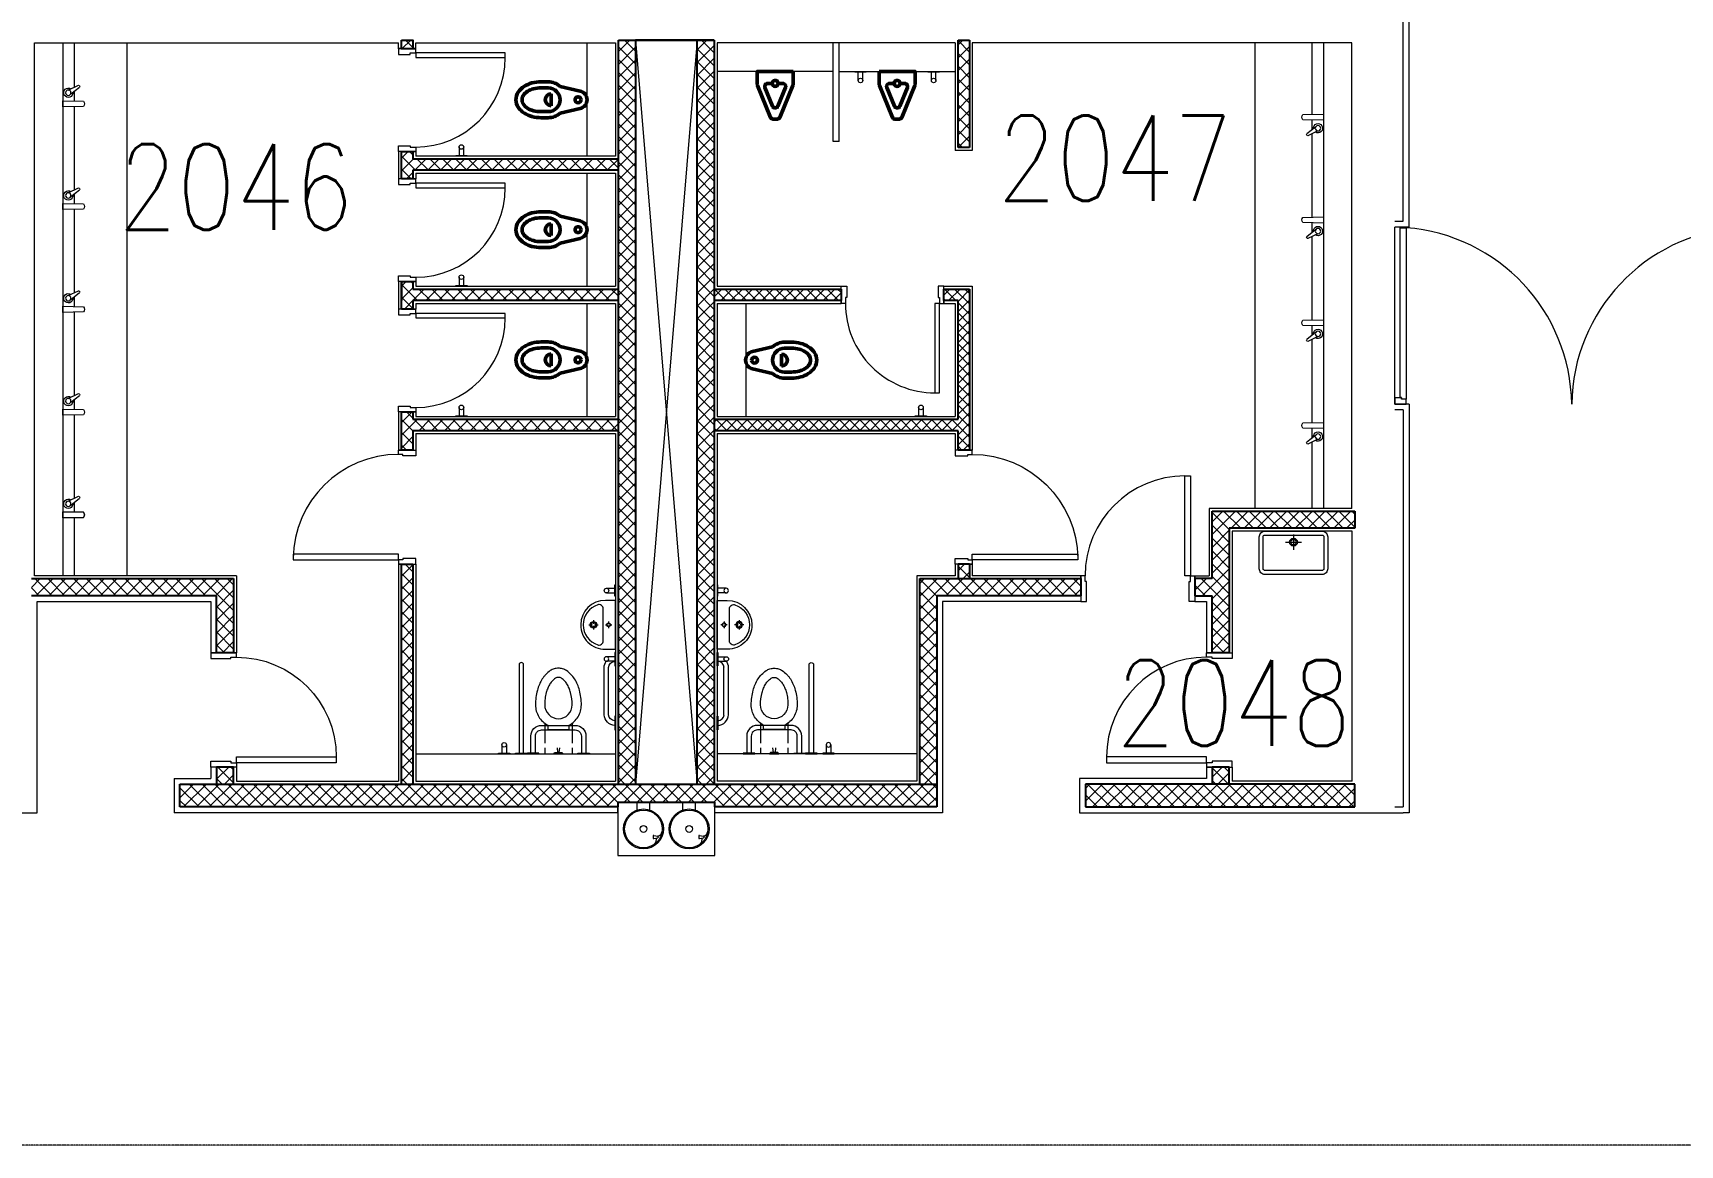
# Model space of a CAD drawing. Header units: inches. Extents: x 342932 to 557958, y 80625 to 242727.
# Drawn here: x 426280 to 440706, y 192477 to 202214 of the extents above; entities that cross this region are included whole.
import ezdxf
from ezdxf.enums import TextEntityAlignment as Align

# ---------------------------------------------------------------- set-up
doc = ezdxf.new("R2010")
doc.units = ezdxf.units.IN
doc.header["$MEASUREMENT"] = 0
doc.linetypes.add('First Floor$0$HIDDEN', pattern=[0.375, 0.25, -0.125])
for name, color, linetype, lineweight in [('First Floor$0$A-G22-M-Overhead-Floors', 251, 'First Floor$0$HIDDEN', 5), ('First Floor$0$A-G250-M-Walls-Blockwork', 7, 'Continuous', 25), ('First Floor$0$A-G252-H-Internal-Walls', 251, 'Continuous', 9), ('First Floor$0$A-G312-M-Wall-Finish-Plaster', 7, 'Continuous', 15), ('First Floor$0$A-G322-M-Door', 251, 'Continuous', 15), ('First Floor$0$A-G44-G-Fittings-Sanitary', 251, 'Continuous', 15), ('First Floor$0$A-Z036-G-Void-Symbology', 251, 'Continuous', 9), ('First Floor$0$Z-Z001-S-Room-Name-Identification-250', 7, 'Continuous', 15)]:
    doc.layers.add(name, color=color, linetype=linetype, lineweight=lineweight)
doc.styles.add('First Floor$0$Tag-RomanS', font='romans.shx', dxfattribs={"width": 0.8})
pattern_1 = [(45, (361382.11, 239676.52), (-56.1266, 56.1266), []), (135, (361382.11, 239676.52), (-56.1266, -56.1266), [])]
pattern_2 = [(45, (272417.11, 209601.52), (-56.1266, 56.1266), []), (135, (272417.11, 209601.52), (-56.1266, -56.1266), [])]
pattern_3 = [(45, (361382.11, 239686.5), (-56.1266, 56.1266), []), (135, (361382.11, 239686.5), (-56.1266, -56.1266), [])]

# ---------------------------------------------------------------- blocks, each defined once
blk = doc.blocks.new('First Floor$0$Faucet-Top')
blk.add_lwpolyline([(-181, 23), (0, 27), (0, -27), (-181, -23, -0.29963), (-181, 23)], format="xyb")
blk = doc.blocks.new('First Floor$0$Wall Mounted WC-Top')
at = {"lineweight": 50}
for p, q in [((-52, 313), (52, 313)), ((-117, 235), (-76, 61)), ((117, 235), (76, 61))]:
    blk.add_line(p, q, dxfattribs=at)
blk.add_lwpolyline([(117, 235, 0.184483), (157, 340), (157, 402, 0.063415), (147, 482, 0.076468), (118, 548, 0.107136), (66, 602, 0.147373), (0, 622, 0.147373), (-66, 602, 0.107136), (-118, 548, 0.076468), (-147, 482, 0.063415), (-157, 402), (-157, 340, 0.184483), (-117, 235)], format="xyb", dxfattribs=at)
blk.add_lwpolyline([(104, 340), (104, 402, 0.063415), (96, 469, 0.076468), (74, 520, 0.107136), (37, 558, 0.147373), (0, 569, 0.147373), (-37, 558, 0.107136), (-74, 520, 0.076468), (-96, 469, 0.063415), (-104, 402), (-104, 340, 1)], format="xyb", close=True, dxfattribs=at)
blk.add_circle((0, 78), 26.1, dxfattribs=at)
for centre, radius, start, end in [((0, 313), 52.2, 360, 180), ((0, 78), 78.4, 193.0653, 346.9347)]:
    blk.add_arc(centre, radius, start, end, dxfattribs=at)
blk = doc.blocks.new('First Floor$0$Grab Bar-Top')
for p, q in [((-20, 79), (-20, 5)), ((20, 79), (20, 5))]:
    blk.add_line(p, q)
blk.add_lwpolyline([(-50, 5), (50, 5), (50, 0), (-50, 0)], close=True)
blk.add_circle((0, 79, 0), 20.1)
blk = doc.blocks.new('First Floor$0$Hand Rail-Top')
blk.add_lwpolyline([(20, 5), (20, 780, 1), (-20, 780), (-20, 5)], format="xyb")
blk.add_lwpolyline([(50, 0), (-50, 0), (-50, 5), (50, 5)], close=True)
blk = doc.blocks.new('First Floor$0$WC1-Top')
for p, q in [((-120, 268), (-120, 94)), ((120, 268), (120, 94)), ((-120, 54), (-120, 0)), ((-11, 54), (-7, 13)), ((7, 13), (11, 54)), ((120, 54), (120, 0))]:
    blk.add_line(p, q)
at = {"elevation": 0}
for points in [[(-94, 251), (-94, 215), (94, 215), (94, 251, 0.136498), (172, 325, 0.136498), (201, 429, 0.031676), (197, 494, 0.031676), (184, 557, 0.038178), (167, 608, 0.038178), (142, 656, 0.053416), (110, 696, 0.053415), (71, 729, 0.073292), (37, 745, 0.0875), (0, 750, 0.07329), (-37, 745, 0.073292), (-71, 729, 0.053415), (-110, 696, 0.026689), (-127, 677, 0.026689), (-142, 656, 0.038178), (-167, 608, 0.038178), (-184, 557, 0.031676), (-197, 494, 0.031676), (-201, 429, 0.136498), (-172, 325, 0.136498), (-94, 251, 0.999995)], [(0, 308, 0.414214), (120, 429, 0.063415), (107, 537, 0.038178), (93, 576, 0.038178), (74, 613, 0.053415), (53, 640, 0.053415), (27, 662, 0.073291), (14, 668, 0.07329), (0, 670, 0.073292), (-14, 668, 0.07329), (-27, 662, 0.053417), (-53, 640, 0.053413), (-74, 613, 0.03818), (-93, 576, 0.038176), (-107, 537, 0.031678), (-117, 483, 0.031674), (-120, 429, 0.414216), (0, 308, -0.000002)]]:
    blk.add_lwpolyline(points, format="xyb", dxfattribs=at)
for points in [[(-241, 5), (-241, 156, -0.198912), (-214, 223, -0.198912), (-147, 250), (147, 250, -0.198912), (214, 223, -0.198912), (241, 156), (241, 5)], [(-201, 5), (-201, 156, -0.198912), (-185, 194, -0.198912), (-147, 210), (147, 210, -0.198912), (185, 194, -0.198912), (201, 156), (201, 5)]]:
    blk.add_lwpolyline(points, format="xyb")
for points in [[(-171, 5), (-271, 5), (-271, 0), (-171, 0)], [(-33, 13), (33, 13), (40, 0), (-40, 0)], [(171, 5), (271, 5), (271, 0), (171, 0)]]:
    blk.add_lwpolyline(points, close=True)
blk = doc.blocks.new('First Floor$0$Janitor Sink1-Top')
for points in [[(-250, 379), (250, 379, -0.414214), (300, 329), (300, 50, -0.414214), (250, 0), (-250, 0, -0.414214), (-300, 50), (-300, 329, -0.414214)], [(-250, 344), (250, 344, -0.414214), (266, 329), (266, 50, -0.414214), (250, 34), (-250, 34, -0.414214), (-266, 50), (-266, 329, -0.414214)]]:
    blk.add_lwpolyline(points, format="xyb", close=True)
for points in [[(0, 28), (0, 164)], [(70, 96), (-70, 96)]]:
    blk.add_lwpolyline(points)
at = {"ltscale": 0.02}
for radius in [34.6, 25.4]:
    blk.add_circle((0, 96), radius, dxfattribs=at)
blk = doc.blocks.new('First Floor$0$WB-Top')
for p, q in [((-10, 193), (-40, 193)), ((0, 233), (0, 203)), ((0, 184), (0, 153)), ((40, 193), (10, 193)), ((-6, 61), (-29, 61)), ((0, 89), (0, 66)), ((0, 54), (0, 32)), ((28, 61), (6, 61))]:
    blk.add_line(p, q)
at = {"ltscale": 0.02}
for points in [[(-214, 0), (214, 0), (214, 89, 0.411647), (0, 305, 0.42194), (-214, 89), (-214, 0)], [(-142, 108), (142, 108, 0.239095), (170, 122, 0.159338), (177, 143, 0.07683), (176, 154, 0.326978), (0, 283, 0.326978), (-176, 154, 0.07683), (-177, 143, 0.159338), (-170, 122, 0.239095), (-142, 108)]]:
    blk.add_lwpolyline(points, format="xyb", dxfattribs=at)
for centre, radius in [((0, 193), 28.7), ((0, 193), 20), ((0, 61), 17.2)]:
    blk.add_circle(centre, radius)
blk = doc.blocks.new('First Floor$0$Towel Rail-Grab Bar-Top')
for p, q in [((-581, 6), (-581, 80, 0)), ((-541, 6), (-541, 80, 0)), ((-72, 100, 0), (-488, 100, 0)), ((-72, 60, 0), (-488, 60, 0))]:
    blk.add_line(p, q)
for points in [[(-619, 6), (-501, 6), (-501, 0), (-619, 0)], [(-59, 6), (59, 6), (59, 0), (-59, 0)]]:
    blk.add_lwpolyline(points, close=True)
blk.add_circle((-561, 80, 0), 20.1)
for centre, radius, start, end in [((-482, 1), 99.5, 93.3823, 126.5175), ((-481, 1), 59.6, 95.932, 174.5979), ((-78, 1), 99.5, 3.1797, 86.6177), ((-79, 1), 59.6, 5.4021, 84.068)]:
    blk.add_arc(centre, radius, start, end)
blk = doc.blocks.new('First Floor$0$d100-225')
at = {"layer": 'First Floor$0$A-G322-M-Door', "elevation": 0}
for points in [[(-88, 1099), (-38, 1099), (-38, 225), (-88, 225)], [(-950, 175), (-962, 175), (-962, 225), (-1000, 225), (-1000, 0), (-950, 0)], [(-50, 175), (-38, 175), (-38, 225), (0, 225), (0, 0), (-50, 0)]]:
    blk.add_lwpolyline(points, close=True, dxfattribs=at)
at = {"layer": 'First Floor$0$A-G322-M-Door'}
blk.add_arc((-88, 225), 874, 90, 180, dxfattribs=at)
blk = doc.blocks.new('First Floor$0$wc07')
at = {"layer": 'First Floor$0$A-G322-M-Door', "elevation": 0}
for points in [[(157200, -7600), (157200, -7588), (157250, -7588), (157250, -7550), (157100, -7550), (157100, -7600)], [(157250, -7588), (157250, -7628), (158034, -7628), (158034, -7588)], [(157200, -8400), (157200, -8412), (157250, -8412), (157250, -8450), (157100, -8450), (157100, -8400)]]:
    blk.add_lwpolyline(points, close=True, dxfattribs=at)
at = {"layer": 'First Floor$0$A-G322-M-Door'}
blk.add_arc((157250, -7628, 0), 784, 270, 0, dxfattribs=at)
blk = doc.blocks.new('First Floor$0$d1000-225')
at = {"layer": 'First Floor$0$A-G322-M-Door', "elevation": 0}
for points in [[(88, 1099), (38, 1099), (38, 225), (88, 225)], [(50, 175), (38, 175), (38, 225), (0, 225), (0, 0), (50, 0)], [(950, 175), (962, 175), (962, 225), (1000, 225), (1000, 0), (950, 0)]]:
    blk.add_lwpolyline(points, close=True, dxfattribs=at)
at = {"layer": 'First Floor$0$A-G322-M-Door'}
blk.add_arc((88, 225, 0), 874, 0, 90, dxfattribs=at)
blk = doc.blocks.new('First Floor$0$Urinal-Top')
at = {"lineweight": 50}
for points in [[(157, 0), (-157, 0), (-157, 111, -0.116434), (-154, 122), (-40, 403, -0.284079), (-16, 418), (16, 418, -0.284079), (40, 403), (154, 122, -0.116434), (157, 111), (157, 0)], [(26, 104), (66, 104, 0.532555), (90, 140), (24, 303, 0.672592), (-24, 303), (-90, 140, 0.532555), (-66, 104), (-26, 104)]]:
    blk.add_lwpolyline(points, format="xyb", dxfattribs=at)
blk.add_circle((0, 104), 26.1, dxfattribs=at)
blk = doc.blocks.new('First Floor$0$d1000-150')
at = {"layer": 'First Floor$0$A-G322-M-Door'}
for points in [[(-950, -112), (-962, -112), (-962, -150), (-1000, -150), (-1000, 0), (-950, 0), (-950, -112)], [(-50, -112), (-38, -112), (-38, -150), (0, -150), (0, 0), (-50, 0), (-50, -112)]]:
    blk.add_lwpolyline(points, dxfattribs=at)
blk.add_lwpolyline([(-88, -1074), (-38, -1074), (-38, -150), (-88, -150)], close=True, dxfattribs=at)
blk.add_arc((-38, -150), 924, 180.0034, 269.2476, dxfattribs=at)
blk = doc.blocks.new('First Floor$0$soap dispenser')
at = {"layer": 'First Floor$0$A-G44-G-Fittings-Sanitary'}
for p, q in [((-28, -14), (-132, 66)), ((0, 31), (-119, 88))]:
    blk.add_line(p, q, dxfattribs=at)
blk.add_circle((0, 0), 31.3, dxfattribs=at)
for centre, radius, start, end in [((-116, 71), 17.1, 99.4484, 197.6935), ((0, 0), 54.6, 173.7499, 123.392)]:
    blk.add_arc(centre, radius, start, end, dxfattribs=at)
blk = doc.blocks.new('First Floor$0$Fire Door 3100-a')
at = {"layer": 'First Floor$0$A-G322-M-Door'}
for p, q in [((58, 54), (58, 42)), ((3042, 54), (3042, 42))]:
    blk.add_line(p, q, dxfattribs=at)
for points in [[(100, 1544), (100, 44), (60, 44), (60, 56), (46, 56), (46, 1544)], [(3000, 1544), (3000, 44), (3040, 44), (3040, 56), (3054, 56), (3054, 1544)]]:
    blk.add_lwpolyline(points, close=True, dxfattribs=at)
for points in [[(58, 54), (0, 54), (0, 0), (100, 0), (100, 42), (58, 42)], [(3042, 54), (3100, 54), (3100, 0), (3000, 0), (3000, 42), (3042, 42)]]:
    blk.add_lwpolyline(points, dxfattribs=at)
for centre, start, end in [((-20, -22), 0.7896, 85.6467), ((3120, -22), 94.3533, 179.2104)]:
    blk.add_arc(centre, 1570, start, end, dxfattribs=at)
blk = doc.blocks.new('First Floor$0$drinking-fountain')
at = {"layer": 'First Floor$0$A-G44-G-Fittings-Sanitary'}
for p, q in [((170, -66), (170, 0)), ((280, -66), (280, 0)), ((570, -66), (570, 0)), ((680, -66), (680, 0)), ((309, -294), (309, -311)), ((315, -289), (351, -295)), ((315, -316), (351, -309)), ((355, -300), (355, -304)), ((709, -294), (709, -311)), ((715, -289), (751, -295)), ((715, -316), (751, -309)), ((755, -300), (755, -304))]:
    blk.add_line(p, q, dxfattribs=at)
blk.add_lwpolyline([(850, 0), (0, 0), (0, -465), (850, -465)], close=True, dxfattribs=at)
for centre, radius in [((225, -232), 175), ((225, -232), 165), ((625, -232), 175), ((625, -232), 165), ((225, -232), 30), ((625, -232), 30)]:
    blk.add_circle(centre, radius, dxfattribs=at)
for centre, radius, start, end in [((338, -245), 51.6, 284.4624, 348.8009), ((738, -245), 51.6, 284.4624, 348.8009), ((314, -294), 5, 80.0221, 180), ((314, -311), 5, 180, 279.9779), ((240, -313), 99.3, 329.4947, 0.8556), ((350, -300), 5, 0, 80.0221), ((350, -304), 5, 279.9779, 0), ((714, -294), 5, 80.0221, 180), ((714, -311), 5, 180, 279.9779), ((640, -313), 99.3, 329.4947, 0.8556), ((750, -300), 5, 0, 80.0221), ((750, -304), 5, 279.9779, 0)]:
    blk.add_arc(centre, radius, start, end, dxfattribs=at)
blk = doc.blocks.new('First Floor$0$tag-roomname')
at = {"lineweight": 18, "ltscale": 0.01, "style": 'First Floor$0$Tag-RomanS', "width": 0.8}
blk.add_attdef('ROOM_NO_2', text='', height=3, dxfattribs=at).set_placement((0, 1.612), align=Align.MIDDLE_CENTER)
at = {"linetype": 'ByBlock', "lineweight": 15, "ltscale": 0.01, "style": 'First Floor$0$Tag-RomanS', "width": 0.8, "flags": 1}
for tag, p in [('ROOM_NAME_1', (0, -2.288)), ('ROOM_NAME_2', (0, -5.744))]:
    blk.add_attdef(tag, text='', height=2.5, dxfattribs=at).set_placement(p, align=Align.MIDDLE_CENTER)

msp = doc.modelspace()

# ---------------------------------------------------------------- hatches: boundary and pattern name
at = {"layer": 'First Floor$0$A-G252-H-Internal-Walls', "ltscale": 0.02}
h = msp.add_hatch(dxfattribs=at)
h.set_pattern_fill('ANSI37', color=256, scale=25, style=0)
h.set_pattern_definition([(45, (361372.11, 239676.52), (-56.1266, 56.1266), []), (135, (361372.11, 239676.52), (-56.1266, -56.1266), [])])
h.paths.add_polyline_path([(429607.1, 202151.5), (429507.1, 202151.5), (429507.1, 202076.5), (429607.1, 202076.5)])
at = {"layer": 'First Floor$0$A-G252-H-Internal-Walls'}
h = msp.add_hatch(dxfattribs=at)
h.set_pattern_fill('ANSI37', color=256, scale=25, style=0)
h.set_pattern_definition(pattern_1)
h.paths.add_polyline_path([(431407.1, 195636.5), (431557.1, 195636.5), (431557.1, 202151.5), (431407.1, 202151.5)])
h = msp.add_hatch(dxfattribs=at)
h.set_pattern_fill('ANSI37', color=256, scale=25, style=0)
h.set_pattern_definition(pattern_1)
h.paths.add_polyline_path([(432247.1, 202151.5), (432097.1, 202151.5), (432097.1, 195636.5), (432247.1, 195636.5)])
h = msp.add_hatch(dxfattribs=at)
h.set_pattern_fill('ANSI37', color=256, scale=25, style=0)
h.set_pattern_definition([(45, (361717.11, 239676.52), (-56.1266, 56.1266), []), (135, (361717.11, 239676.52), (-56.1266, -56.1266), [])])
h.paths.add_polyline_path([(434382.1, 201211.2), (434482.1, 201211.2), (434482.1, 202151.5), (434382.1, 202151.5)])
h = msp.add_hatch(dxfattribs=at)
h.set_pattern_fill('ANSI37', color=256, scale=25, style=0)
h.set_pattern_definition(pattern_2)
h.paths.add_polyline_path([(431407.1, 201011.5), (431407.1, 201111.5), (429607.1, 201111.5), (429607.1, 201176.3), (429507.1, 201176.3), (429507.1, 200936.5), (429607.1, 200936.5), (429607.1, 201011.5)])
h = msp.add_hatch(dxfattribs=at)
h.set_pattern_fill('ANSI37', color=256, scale=25, style=0)
h.set_pattern_definition(pattern_2)
h.paths.add_polyline_path([(431407.1, 199871.5), (431407.1, 199971.5), (429607.1, 199971.5), (429607.1, 200036.5), (429507.1, 200036.5), (429507.1, 199796.5), (429607.1, 199796.5), (429607.1, 199871.5)])
h = msp.add_hatch(dxfattribs=at)
h.set_pattern_fill('ANSI37', color=256, scale=20, style=0)
h.set_pattern_definition([(45, (361382.114, 239676.52), (-44.90128, 44.90128), []), (135, (361382.114, 239676.52), (-44.90128, -44.90128), [])])
h.paths.add_polyline_path([(433357.1, 199971.5), (432882.1, 199971.5), (432882.1, 199871.5), (433357.1, 199871.5)])
h.paths.add_polyline_path([(432882.1, 199971.5), (432247.1, 199971.5), (432247.1, 199871.5), (432882.1, 199871.5)])
h = msp.add_hatch(dxfattribs=at)
h.set_pattern_fill('ANSI37', color=256, scale=20, style=0)
h.set_pattern_definition([(45, (272417.114, 209601.52), (-44.90128, 44.90128), []), (135, (272417.114, 209601.52), (-44.90128, -44.90128), [])])
h.paths.add_polyline_path([(434382.1, 198831.5), (432247.1, 198831.5), (432247.1, 198731.5), (434382.1, 198731.5), (434382.1, 198561.5), (434482.1, 198561.5), (434482.1, 199971.5), (434257.1, 199971.5), (434257.1, 199871.5), (434382.1, 199871.5)])
h = msp.add_hatch(dxfattribs=at)
h.set_pattern_fill('ANSI37', color=256, scale=25, style=0)
h.set_pattern_definition(pattern_1)
h.paths.add_polyline_path([(431407.1, 198831.5), (429607.1, 198831.5), (429607.1, 198896.5), (429507.1, 198896.5), (429507.1, 198561.5), (429607.1, 198561.5), (429607.1, 198731.5), (431407.1, 198731.5)])
h = msp.add_hatch(dxfattribs=at)
h.set_pattern_fill('ANSI37', color=256, scale=25, style=0)
h.set_pattern_definition(pattern_1)
h.paths.add_polyline_path([(437857.1, 197876.5), (437857.1, 198026.5), (436607.1, 198026.5), (436607.1, 197436.5), (436457.1, 197436.5), (436457.1, 197286.5), (436607.1, 197286.5), (436607.1, 196786.5), (436757.1, 196786.5), (436757.1, 197876.5)])
h = msp.add_hatch(dxfattribs=at)
h.set_pattern_fill('ANSI37', color=256, scale=25, style=0)
h.set_pattern_definition(pattern_1)
h.paths.add_polyline_path([(429607.1, 197561.5), (429507.1, 197561.5), (429507.1, 195636.5), (429607.1, 195636.5)])
h = msp.add_hatch(dxfattribs=at)
h.set_pattern_fill('ANSI37', color=256, scale=25, style=0)
h.set_pattern_definition(pattern_1)
h.paths.add_polyline_path([(434482.1, 197561.5), (434382.1, 197561.5), (434382.1, 197436.5), (434482.1, 197436.5)])
h = msp.add_hatch(dxfattribs=at)
h.set_pattern_fill('ANSI37', color=256, scale=25, style=0)
h.set_pattern_definition(pattern_1)
h.paths.add_polyline_path([(428037.1, 197436.5), (426267.1, 197436.5), (426267.1, 197286.5), (427887.1, 197286.5), (427887.1, 196786.5), (428037.1, 196786.5)])
h = msp.add_hatch(dxfattribs=at)
h.set_pattern_fill('ANSI37', color=256, scale=25, style=0)
h.set_pattern_definition(pattern_1)
h.paths.add_polyline_path([(434047.1, 197436.5), (434047.1, 195636.5), (434197.1, 195636.5), (434197.1, 197286.5), (435457.1, 197286.5), (435457.1, 197436.5)])
h = msp.add_hatch(dxfattribs=at)
h.set_pattern_fill('ANSI37', color=256, scale=25, style=0)
h.set_pattern_definition([(45, (361437.11, 239686.5), (-56.1266, 56.1266), []), (135, (361437.11, 239686.5), (-56.1266, -56.1266), [])])
h.paths.add_polyline_path([(427887.1, 195786.5), (427887.1, 195636.5), (428037.1, 195636.5), (428037.1, 195786.5)])
h = msp.add_hatch(dxfattribs=at)
h.set_pattern_fill('ANSI37', color=256, scale=25, style=0)
h.set_pattern_definition(pattern_3)
h.paths.add_polyline_path([(436607.1, 195786.5), (436607.1, 195636.5), (436757.1, 195636.5), (436757.1, 195786.5)])
h = msp.add_hatch(dxfattribs=at)
h.set_pattern_fill('ANSI37', color=256, scale=25, style=0)
h.set_pattern_definition(pattern_1)
h.paths.add_polyline_path([(427567.1, 195636.5), (427567.1, 195436.5), (431402.1, 195436.5), (431402.1, 195476.5), (432252.1, 195476.5), (432252.1, 195436.5), (434197.1, 195436.5), (434197.1, 195636.5)])
h = msp.add_hatch(dxfattribs=at)
h.set_pattern_fill('ANSI37', color=256, scale=25, style=0)
h.set_pattern_definition(pattern_3)
h.paths.add_polyline_path([(435497.1, 195636.5), (435497.1, 195436.5), (437857.1, 195436.5), (437857.1, 195636.5)])

# ---------------------------------------------------------------- linework, layer by layer
at = {"layer": 'First Floor$0$A-G22-M-Overhead-Floors'}
msp.add_line((461182.3, 192476.5, 0), (374582.1, 192476.5, 0), dxfattribs=at)
at = {"layer": 'First Floor$0$A-G250-M-Walls-Blockwork'}
for p, q in [((431407.1, 195636.5, 0), (431407.1, 202151.5)), ((431407.1, 202151.5, 0), (432247.1, 202151.5, 0)), ((432247.1, 202151.5), (431557.1, 202151.5)), ((431557.1, 202151.5), (431557.1, 195636.5)), ((432097.1, 195636.5), (432097.1, 202151.5)), ((432097.1, 202151.5, 0), (432247.1, 202151.5, 0)), ((432247.1, 202151.5), (432247.1, 195636.5, 0)), ((434382.1, 201211.2), (434382.1, 202151.5)), ((434382.1, 202151.5), (434482.1, 202151.5)), ((434482.1, 202151.5), (434482.1, 201211.2)), ((429507.1, 200936.5, 0), (429507.1, 201176.3, 0)), ((429507.1, 201176.3, 0), (429607.1, 201176.3, 0)), ((429607.1, 201176.3, 0), (429607.1, 201111.5, 0)), ((429607.1, 201111.5, 0), (431407.1, 201111.5, 0)), ((434482.1, 201211.2), (434382.1, 201211.2)), ((431407.1, 201011.5, 0), (429607.1, 201011.5, 0)), ((429607.1, 201011.5, 0), (429607.1, 200936.5, 0)), ((429607.1, 200936.5, 0), (429507.1, 200936.5, 0)), ((429507.1, 199796.5, 0), (429507.1, 200036.5, 0)), ((429507.1, 200036.5, 0), (429607.1, 200036.5, 0)), ((429607.1, 200036.5, 0), (429607.1, 199971.5, 0)), ((429607.1, 199971.5, 0), (431407.1, 199971.5, 0)), ((432247.1, 199971.5, 0), (433022.1, 199971.5, 0)), ((432247.1, 199971.5, 0), (433357.1, 199971.5, 0)), ((433357.1, 199971.5, 0), (433357.1, 199871.5, 0)), ((434257.1, 199971.5, 0), (434482.1, 199971.5, 0)), ((434257.1, 199871.5, 0), (434257.1, 199971.5, 0)), ((434482.1, 199971.5, 0), (434482.1, 198561.5, 0)), ((431407.1, 199871.5, 0), (429607.1, 199871.5, 0)), ((429607.1, 199871.5, 0), (429607.1, 199796.5, 0)), ((433022.1, 199871.5, 0), (432247.1, 199871.5, 0)), ((433357.1, 199871.5, 0), (432247.1, 199871.5, 0)), ((434382.1, 199871.5, 0), (434257.1, 199871.5, 0)), ((434382.1, 198831.5, 0), (434382.1, 199871.5, 0)), ((429607.1, 199796.5, 0), (429507.1, 199796.5, 0)), ((429507.1, 198561.5, 0), (429507.1, 198896.5, 0)), ((429507.1, 198896.5, 0), (429607.1, 198896.5, 0)), ((429607.1, 198896.5, 0), (429607.1, 198831.5, 0)), ((429607.1, 198831.5, 0), (431407.1, 198831.5, 0)), ((432247.1, 198831.5, 0), (434382.1, 198831.5, 0)), ((431407.1, 198731.5, 0), (429607.1, 198731.5, 0)), ((429607.1, 198731.5, 0), (429607.1, 198561.5, 0)), ((434382.1, 198731.5, 0), (432247.1, 198731.5, 0)), ((434382.1, 198561.5, 0), (434382.1, 198731.5, 0)), ((429607.1, 198561.5, 0), (429507.1, 198561.5, 0)), ((434482.1, 198561.5, 0), (434382.1, 198561.5, 0)), ((436607.1, 198026.5), (437857.1, 198026.5)), ((436607.1, 197436.5), (436607.1, 198026.5)), ((437857.1, 198026.5), (437857.1, 197876.5)), ((437857.1, 197876.5), (436757.1, 197876.5)), ((436757.1, 197876.5), (436757.1, 196786.5)), ((429507.1, 195636.5, 0), (429507.1, 197561.5, 0)), ((429507.1, 197561.5, 0), (429607.1, 197561.5, 0)), ((429607.1, 197561.5, 0), (429607.1, 195636.5, 0)), ((434382.1, 197561.5, 0), (434382.1, 197436.5, 0)), ((434482.1, 197561.5, 0), (434482.1, 197436.5, 0)), ((426267.1, 197436.5), (428037.1, 197436.5, 0)), ((428037.1, 197436.5, 0), (428037.1, 196786.5, 0)), ((434047.1, 195636.5, 0), (434047.1, 197436.5, 0)), ((434047.1, 197436.5, 0), (435457.1, 197436.5, 0)), ((435457.1, 197436.5, 0), (435457.1, 197286.5, 0)), ((436607.1, 197436.5, 0), (436457.1, 197436.5, 0)), ((436457.1, 197436.5, 0), (436457.1, 197286.5, 0)), ((427887.1, 197286.5, 0), (426267.1, 197286.5)), ((427887.1, 196786.5, 0), (427887.1, 197286.5, 0)), ((435457.1, 197286.5, 0), (434197.1, 197286.5, 0)), ((434197.1, 197286.5, 0), (434197.1, 195436.5, 0)), ((436457.1, 197286.5, 0), (436607.1, 197286.5, 0)), ((436607.1, 196786.5), (436607.1, 197286.5)), ((428037.1, 196786.5, 0), (427887.1, 196786.5, 0)), ((436757.1, 196786.5), (436607.1, 196786.5)), ((427567.1, 195436.5, 0), (427567.1, 195636.5, 0)), ((427567.1, 195636.5, 0), (434197.1, 195636.5, 0)), ((437857.1, 195636.5), (435497.1, 195636.5)), ((435497.1, 195636.5), (435497.1, 195436.5)), ((437857.1, 195436.5), (437857.1, 195636.5)), ((431402.1, 195436.5, 0), (427567.1, 195436.5, 0)), ((434197.1, 195436.5, 0), (432252.1, 195436.5, 0)), ((435497.1, 195436.5), (437857.1, 195436.5))]:
    msp.add_line(p, q, dxfattribs=at)
at = {"layer": 'First Floor$0$A-G250-M-Walls-Blockwork', "elevation": 0}
msp.add_lwpolyline([(429507.1, 202151.5), (429607.1, 202151.5), (429607.1, 202076.3), (429507.1, 202076.3)], close=True, dxfattribs=at)
for points in [[(429507.1, 200036.5), (429507.1, 199871.5)], [(434482.1, 197561.5), (434382.1, 197561.5)], [(428037.1, 195636.5), (428037.1, 195786.5), (427887.1, 195786.5), (427887.1, 195636.5)], [(436757.1, 195636.5), (436757.1, 195786.5), (436607.1, 195786.5), (436607.1, 195636.5)], [(432252.1, 195436.5), (432252.1, 195476.5), (431402.1, 195476.5), (431402.1, 195436.5)]]:
    msp.add_lwpolyline(points, dxfattribs=at)
at = {"layer": 'First Floor$0$A-G312-M-Wall-Finish-Plaster'}
for p, q in [((438332.1, 200514.9), (438332.1, 202651.5)), ((426292.1, 197461.5, 0), (426292.1, 202126.5, 0)), ((426292.1, 202126.5, 0), (429482.1, 202126.5, 0)), ((429482.1, 202076.3, 0), (429482.1, 202126.5)), ((429632.1, 202076.3, 0), (429632.1, 202126.5)), ((429632.1, 202126.5, 0), (431382.1, 202126.5, 0)), ((431382.1, 202126.5, 0), (431382.1, 201136.5, 0)), ((432272.1, 202126.5, 0), (432272.1, 199996.5, 0)), ((434357.1, 202126.5, 0), (432272.1, 202126.5, 0)), ((434357.1, 202126.5, 0), (434357.1, 201186.2)), ((437832.1, 202126.5, 0), (434507.1, 202126.5, 0)), ((434507.1, 202126.5, 0), (434507.1, 201186.2)), ((437832.1, 198051.5, 0), (437832.1, 202126.5, 0)), ((429507.1, 202076.3, 0), (429482.1, 202076.3, 0)), ((429607.1, 202076.3, 0), (429632.1, 202076.3, 0)), ((429482.1, 201176.3), (429482.1, 200936.5)), ((429507.1, 201176.3, 0), (429482.1, 201176.3, 0)), ((429607.1, 201176.3, 0), (429632.1, 201176.3, 0)), ((429632.1, 201176.3), (429632.1, 201136.5)), ((431382.1, 201136.5, 0), (429632.1, 201136.5, 0)), ((434507.1, 201186.2, 0), (434357.1, 201186.2, 0)), ((429632.1, 200986.5, 0), (431382.1, 200986.5, 0)), ((429632.1, 200986.5), (429632.1, 200936.5)), ((431382.1, 200986.5, 0), (431382.1, 199996.5, 0)), ((429507.1, 200936.5, 0), (429482.1, 200936.5, 0)), ((429607.1, 200936.5, 0), (429632.1, 200936.5, 0)), ((438207.1, 198964.9, 0), (438207.1, 200514.9, 0)), ((438332.1, 200514.9), (438207.1, 200514.9)), ((429482.1, 200036.5), (429482.1, 199796.5, 0)), ((429507.1, 200036.5, 0), (429482.1, 200036.5, 0)), ((429607.1, 200036.5, 0), (429632.1, 200036.5, 0)), ((429632.1, 200036.5), (429632.1, 199996.5)), ((429632.1, 199996.5, 0), (431382.1, 199996.5, 0)), ((432272.1, 199996.5, 0), (433357.1, 199996.5, 0)), ((433357.1, 199971.5, 0), (433357.1, 199996.5, 0)), ((434257.1, 199996.5, 0), (434507.1, 199996.5, 0)), ((434257.1, 199971.5, 0), (434257.1, 199996.5, 0)), ((434507.1, 199996.5, 0), (434507.1, 198561.5, 0)), ((429632.1, 199846.5, 0), (431382.1, 199846.5, 0)), ((429632.1, 199846.5), (429632.1, 199796.5, 0)), ((431382.1, 199846.5, 0), (431382.1, 198856.5, 0)), ((432272.1, 199846.5, 0), (432272.1, 198856.5, 0)), ((432272.1, 199846.5, 0), (433357.1, 199846.5, 0)), ((433357.1, 199871.5, 0), (433357.1, 199846.5, 0)), ((434257.1, 199871.5, 0), (434257.1, 199846.5, 0)), ((434257.1, 199846.5, 0), (434357.1, 199846.5, 0)), ((434357.1, 199846.5, 0), (434357.1, 198856.5, 0)), ((429507.1, 199796.5, 0), (429482.1, 199796.5, 0)), ((429607.1, 199796.5, 0), (429632.1, 199796.5, 0)), ((438332.1, 198964.8, 0), (438207.1, 198964.8, 0)), ((438332.1, 198964.8), (438332.1, 195386.5)), ((429482.1, 198896.5), (429482.1, 198561.5, 0)), ((429507.1, 198896.5, 0), (429482.1, 198896.5, 0)), ((429607.1, 198896.5, 0), (429632.1, 198896.5, 0)), ((429632.1, 198896.5), (429632.1, 198856.5, 0)), ((429632.1, 198856.5, 0), (431382.1, 198856.5, 0)), ((432272.1, 198856.5, 0), (434357.1, 198856.5, 0)), ((438282.1, 198914.8), (438207.1, 198914.9, 0)), ((438282.1, 198914.8), (438282.1, 195436.5)), ((429632.1, 198706.5, 0), (431382.1, 198706.5, 0)), ((429632.1, 198706.5, 0), (429632.1, 198561.5, 0)), ((431382.1, 198706.5, 0), (431382.1, 195661.5)), ((432272.1, 198706.5, 0), (432272.1, 195661.5)), ((432272.1, 198706.5, 0), (434357.1, 198706.5, 0)), ((434357.1, 198706.5, 0), (434357.1, 198561.5, 0)), ((429507.1, 198561.5, 0), (429482.1, 198561.5, 0)), ((429607.1, 198561.5, 0), (429632.1, 198561.5, 0)), ((434382.1, 198561.5, 0), (434357.1, 198561.5, 0)), ((434482.1, 198561.5, 0), (434507.1, 198561.5, 0)), ((437832.1, 198051.5, 0), (436582.1, 198051.5, 0)), ((436582.1, 198051.5, 0), (436582.1, 197461.5, 0)), ((437833.1, 197851.5, 0), (436782.1, 197851.5, 0)), ((436782.1, 197851.5, 0), (436782.1, 196786.5, 0)), ((437833.1, 195661.5, 0), (437833.1, 197851.5, 0)), ((429482.1, 197561.5, 0), (429482.1, 195661.5)), ((429507.1, 197561.5, 0), (429482.1, 197561.5, 0)), ((429607.1, 197561.5, 0), (429632.1, 197561.5, 0)), ((429632.1, 197561.5, 0), (429632.1, 195661.5)), ((434382.1, 197561.5, 0), (434357.1, 197561.5, 0)), ((434357.1, 197561.5, 0), (434357.1, 197461.5, 0)), ((434482.1, 197561.5, 0), (434507.1, 197561.5, 0)), ((434507.1, 197561.5, 0), (434507.1, 197461.5, 0)), ((428062.1, 197461.5, 0), (426292.1, 197461.5, 0)), ((428062.1, 197461.5, 0), (428062.1, 196786.5, 0)), ((434022.1, 197461.5, 0), (434022.1, 195661.5, 0)), ((434357.1, 197461.5, 0), (434022.1, 197461.5, 0)), ((435457.1, 197461.5, 0), (434507.1, 197461.5, 0)), ((435457.1, 197436.5, 0), (435457.1, 197461.5, 0)), ((436457.1, 197461.5), (436582.1, 197461.5, 0)), ((436457.1, 197436.5, 0), (436457.1, 197461.5, 0)), ((426317.1, 195386.5), (426317.1, 197236.5, 0)), ((426317.1, 197236.5, 0), (427837.1, 197236.5, 0)), ((427837.1, 197236.5, 0), (427837.1, 196786.5, 0)), ((434247.1, 197236.5), (434247.1, 195386.5, 0)), ((435457.1, 197236.5, 0), (434247.1, 197236.5)), ((435457.1, 197286.5, 0), (435457.1, 197236.5, 0)), ((436457.1, 197286.5, 0), (436457.1, 197236.5, 0)), ((436457.1, 197236.5, 0), (436557.1, 197236.5, 0)), ((436557.1, 197236.5, 0), (436557.1, 196786.5, 0)), ((427837.1, 196786.5, 0), (427887.1, 196786.5, 0)), ((428037.1, 196786.5, 0), (428062.1, 196786.5, 0)), ((436607.1, 196786.5), (436557.1, 196786.5)), ((436757.1, 196786.5), (436782.1, 196786.5)), ((427837.1, 195786.5, 0), (427837.1, 195686.5, 0)), ((427887.1, 195786.5, 0), (427837.1, 195786.5, 0)), ((428062.1, 195786.5, 0), (428062.1, 195661.5, 0)), ((436557.1, 195786.5, 0), (436557.1, 195686.5, 0)), ((436607.1, 195786.5, 0), (436557.1, 195786.5, 0)), ((436757.1, 195786.5, 0), (436782.1, 195786.5, 0)), ((436782.1, 195786.5, 0), (436782.1, 195661.5, 0)), ((427517.1, 195686.5, 0), (427837.1, 195686.5, 0)), ((427517.1, 195686.5, 0), (427517.1, 195386.5, 0)), ((428062.1, 195661.5, 0), (429482.1, 195661.5, 0)), ((429632.1, 195661.5, 0), (431382.1, 195661.5)), ((434022.1, 195661.5, 0), (432272.1, 195661.5)), ((435447.1, 195686.5, 0), (435447.1, 195386.5, 0)), ((436557.1, 195686.5, 0), (435447.1, 195686.5, 0)), ((437833.1, 195661.5, 0), (436782.1, 195661.5, 0)), ((420342.1, 195386.5, 0), (426317.1, 195386.5)), ((431402.1, 195386.5, 0), (427517.1, 195386.5, 0)), ((431402.1, 195386.5, 0), (431402.1, 195436.5, 0)), ((432252.1, 195386.5, 0), (432252.1, 195436.5, 0)), ((434247.1, 195386.5, 0), (432252.1, 195386.5, 0)), ((435447.1, 195386.5, 0), (438282.1, 195386.5)), ((438207.1, 195436.5), (438282.1, 195436.5, 0)), ((438332.1, 195386.5), (438282.1, 195386.5))]:
    msp.add_line(p, q, dxfattribs=at)
msp.add_lwpolyline([(438207.1, 200564.9), (438282.1, 200564.9), (438282.1, 202601.5), (438117.1, 202601.5), (438117.1, 202501.5)], dxfattribs=at)
at = {"layer": 'First Floor$0$A-G44-G-Fittings-Sanitary'}
for p, q in [((426542.1, 202126.5, 0), (426542.1, 197461.5, 0)), ((426642.1, 202126.5, 0), (426642.1, 201739.6, 0)), ((427102.1, 202126.5, 0), (427102.1, 197461.5, 0)), ((431132.1, 202126.5, 0), (431132.1, 201136.5, 0)), ((433289.6, 201264.2, 0), (433289.6, 202126.5)), ((433339.6, 201264.2, 0), (433339.6, 202126.5)), ((436982.1, 202126.5, 0), (436982.1, 198051.5, 0)), ((437482.1, 202126.5, 0), (437482.1, 201501, 0)), ((437582.1, 202126.5, 0), (437582.1, 198051.5, 0)), ((433289.6, 201876.5), (432272.1, 201876.5, 0)), ((433339.6, 201876.5), (434357.1, 201876.5, 0)), ((426642.1, 201704.7, 0), (426642.1, 201618.5, 0)), ((426642.1, 201569.5, 0), (426642.1, 200839.6, 0)), ((437482.1, 201452, 0), (437482.1, 201365.9, 0)), ((433339.6, 201264.2, 0), (433289.6, 201264.2, 0)), ((437482.1, 201331, 0), (437482.1, 200601, 0)), ((431132.1, 200986.5, 0), (431132.1, 199996.5, 0)), ((426642.1, 200804.7, 0), (426642.1, 200718.5, 0)), ((426642.1, 200669.5, 0), (426642.1, 199939.6, 0)), ((437482.1, 200552, 0), (437482.1, 200465.9, 0)), ((437482.1, 200431, 0), (437482.1, 199701, 0)), ((426642.1, 199904.7, 0), (426642.1, 199818.5, 0)), ((431132.1, 199846.5, 0), (431132.1, 198856.5, 0)), ((432522.1, 199846.5, 0), (432522.1, 198856.5, 0)), ((426642.1, 199769.5, 0), (426642.1, 199039.6, 0)), ((437482.1, 199652, 0), (437482.1, 199565.9, 0)), ((437482.1, 199531, 0), (437482.1, 198801, 0)), ((426642.1, 199004.7, 0), (426642.1, 198918.5, 0)), ((426642.1, 198869.5, 0), (426642.1, 198139.6, 0)), ((437482.1, 198752, 0), (437482.1, 198665.9, 0)), ((437482.1, 198631, 0), (437482.1, 198051.5, 0)), ((426642.1, 198104.7, 0), (426642.1, 198018.5, 0)), ((426642.1, 197969.5, 0), (426642.1, 197461.5, 0)), ((429632.1, 195901.5, 0), (431382.1, 195901.5)), ((434022.1, 195901.5), (432272.1, 195901.5))]:
    msp.add_line(p, q, dxfattribs=at)
msp.add_lwpolyline([(426723.6, 198016.7), (426542.1, 198020.7)], dxfattribs=at)
msp.add_lwpolyline([(426542.1, 197967.4), (426723.6, 197971.3, 0.2996299), (426723.6, 198016.7)], format="xyb", dxfattribs=at)
at = {"layer": 'First Floor$0$A-Z036-G-Void-Symbology', "ltscale": 0.25}
for p, q in [((432097.1, 202151.5), (431557.1, 195636.5, 0)), ((431557.1, 202151.5, 0), (432097.1, 195636.5))]:
    msp.add_line(p, q, dxfattribs=at)

# ---------------------------------------------------------------- block references
at = {"layer": 'First Floor$0$A-G322-M-Door'}
for name, p in [('First Floor$0$wc07', (272382.1, 209626.5, 0)), ('First Floor$0$wc07', (272382.1, 208486.8, 0)), ('First Floor$0$Fire Door 3100-a', (438207.1, 198964.8, 0)), ('First Floor$0$wc07', (272382.1, 207346.8, 0)), ('First Floor$0$d100-225', (436457.1, 197236.5, 0))]:
    msp.add_blockref(name, p, dxfattribs=at)
for name, p, rotation in [('First Floor$0$wc07', (441807.4, 357096.5, 0), 270), ('First Floor$0$d1000-150', (429632.1, 197561.5, 0), 270), ('First Floor$0$d1000-225', (436782.1, 195786.5, 0), 90)]:
    msp.add_blockref(name, p, dxfattribs=dict(at, rotation=rotation))
at = {"layer": 'First Floor$0$A-G322-M-Door', "xscale": -1}
for name, p, rotation in [('First Floor$0$d1000-150', (434357.1, 197561.5, 0), 90), ('First Floor$0$d1000-225', (427837.1, 195786.5, 0), 270)]:
    msp.add_blockref(name, p, dxfattribs=dict(at, rotation=rotation))
at = {"layer": 'First Floor$0$A-G44-G-Fittings-Sanitary', "xscale": -1}
for name, p, rotation in [('First Floor$0$Urinal-Top', (432780.9, 201876.5), 180), ('First Floor$0$Wall Mounted WC-Top', (432522.1, 199349, 0), 270), ('First Floor$0$Grab Bar-Top', (432272.1, 197331.5), 270), ('First Floor$0$WB-Top', (432272.1, 197031.5), 270)]:
    msp.add_blockref(name, p, dxfattribs=dict(at, rotation=rotation))
at = {"layer": 'First Floor$0$A-G44-G-Fittings-Sanitary'}
for name, p, rotation in [('First Floor$0$Grab Bar-Top', (433528.2, 201876.5), 180), ('First Floor$0$Urinal-Top', (433848.4, 201876.5), 180), ('First Floor$0$Grab Bar-Top', (434168.4, 201876.5), 180), ('First Floor$0$Wall Mounted WC-Top', (431132.1, 201629, 0), 90), ('First Floor$0$Faucet-Top', (426542.1, 201594), 180), ('First Floor$0$Faucet-Top', (426542.1, 200694), 180), ('First Floor$0$Wall Mounted WC-Top', (431132.1, 200491.5, 0), 90), ('First Floor$0$Faucet-Top', (426542.1, 199794), 180), ('First Floor$0$Wall Mounted WC-Top', (431132.1, 199351.5, 0), 90), ('First Floor$0$Faucet-Top', (426542.1, 198894), 180), ('First Floor$0$Faucet-Top', (426542.1, 197994), 180), ('First Floor$0$Janitor Sink1-Top', (437320.1, 197851.5, 0), 180), ('First Floor$0$Grab Bar-Top', (431382.1, 197331.5), 90), ('First Floor$0$WB-Top', (431382.1, 197031.5), 90), ('First Floor$0$Towel Rail-Grab Bar-Top', (432272.1, 196171.5), 270)]:
    msp.add_blockref(name, p, dxfattribs=dict(at, rotation=rotation))
at = {"layer": 'First Floor$0$A-G44-G-Fittings-Sanitary', "xscale": -0.75, "yscale": 0.75, "zscale": 0.75}
for p, rotation in [((426589.4, 201691.1), 2.278953026291219e-08), ((437534.8, 201379.5), 180.0000000027792), ((426589.4, 200791.1), 2.278953026291219e-08), ((437534.8, 200479.5), 180.0000000027792), ((426589.4, 199891.1), 2.278953026291219e-08), ((437534.8, 199579.5), 180.0000000027792), ((426589.4, 198991.1), 2.278953026291219e-08), ((437534.8, 198679.5), 180.0000000027792), ((426589.4, 198091.1), 2.278953026291219e-08)]:
    msp.add_blockref('First Floor$0$soap dispenser', p, dxfattribs=dict(at, rotation=rotation))
at = {"layer": 'First Floor$0$A-G44-G-Fittings-Sanitary'}
for name, p in [('First Floor$0$Faucet-Top', (437582.1, 201476.5)), ('First Floor$0$Grab Bar-Top', (430032.1, 201136.5)), ('First Floor$0$Faucet-Top', (437582.1, 200576.5)), ('First Floor$0$Grab Bar-Top', (430032.1, 199996.5, 0)), ('First Floor$0$Faucet-Top', (437582.1, 199676.5)), ('First Floor$0$Grab Bar-Top', (430032.1, 198856.5, 0)), ('First Floor$0$Grab Bar-Top', (434057.1, 198856.5, 0)), ('First Floor$0$Grab Bar-Top', (434057.1, 198856.5, 0)), ('First Floor$0$Grab Bar-Top', (434057.1, 198856.5, 0)), ('First Floor$0$Faucet-Top', (437582.1, 198776.5)), ('First Floor$0$Hand Rail-Top', (430557.1, 195901.5)), ('First Floor$0$WC1-Top', (430882.1, 195901.5)), ('First Floor$0$Grab Bar-Top', (430407.1, 195901.5))]:
    msp.add_blockref(name, p, dxfattribs=at)
at = {"layer": 'First Floor$0$A-G44-G-Fittings-Sanitary', "extrusion": (0, 0, -1), "zscale": -1, "rotation": 270}
msp.add_blockref('First Floor$0$Towel Rail-Grab Bar-Top', (-431382.1, 196171.5), dxfattribs=at)
at = {"layer": 'First Floor$0$A-G44-G-Fittings-Sanitary', "xscale": -1}
for name, p in [('First Floor$0$WC1-Top', (432772.1, 195901.5)), ('First Floor$0$Hand Rail-Top', (433097.1, 195901.5)), ('First Floor$0$Grab Bar-Top', (433247.1, 195901.5))]:
    msp.add_blockref(name, p, dxfattribs=at)
at = {"layer": 'First Floor$0$A-G44-G-Fittings-Sanitary', "extrusion": (-1.34313e-09, -8.79086e-08, 1), "rotation": 359.9999996922053}
msp.add_blockref('First Floor$0$drinking-fountain', (431402.1, 195476.5, 0), dxfattribs=at)
at = {"layer": 'First Floor$0$Z-Z001-S-Room-Name-Identification-250'}
ref = msp.add_blockref('First Floor$0$tag-roomname', (435756.4, 200714.7), dxfattribs=dict(at, xscale=250, yscale=250, zscale=250))
ref.add_attrib('ROOM_NO_2', '2047', dxfattribs={"layer": '0', "lineweight": 18, "ltscale": 0.01, "height": 750, "style": 'First Floor$0$Tag-RomanS', "width": 0.8}).set_placement((435756.4, 201117.6), align=Align.MIDDLE_CENTER)
ref = msp.add_blockref('First Floor$0$tag-roomname', (428055.6, 200463.5), dxfattribs=dict(at, xscale=250, yscale=250, zscale=250))
ref.add_attrib('ROOM_NO_2', '2046', dxfattribs={"layer": '0', "lineweight": 18, "ltscale": 0.01, "height": 750, "style": 'First Floor$0$Tag-RomanS', "width": 0.8}).set_placement((428055.6, 200866.4), align=Align.MIDDLE_CENTER)
ref = msp.add_blockref('First Floor$0$tag-roomname', (436796.2, 195944), dxfattribs=dict(at, xscale=250, yscale=250, zscale=250))
ref.add_attrib('ROOM_NO_2', '2048', dxfattribs={"layer": '0', "lineweight": 18, "ltscale": 0.01, "height": 750, "style": 'First Floor$0$Tag-RomanS', "width": 0.8}).set_placement((436796.2, 196346.9), align=Align.MIDDLE_CENTER)

doc.saveas('drawing.dxf')
